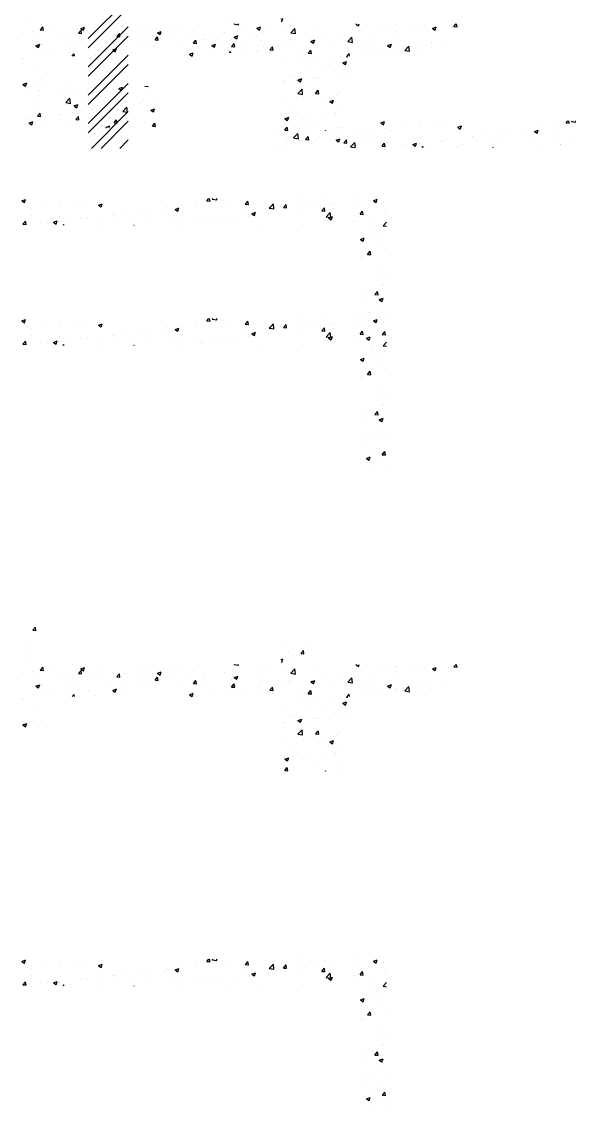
# Paper-space layout 'Layout1' of a CAD drawing. Extents: x -48985 to 14169573, y -18818 to 9731621.
# Drawn here: x 48800 to 59058, y -6090 to 14250 of the extents above; entities that cross this region are included whole.
import ezdxf

# ---------------------------------------------------------------- set-up
doc = ezdxf.new("R2010")
doc.units = 0
doc.header["$LTSCALE"] = 1000
doc.layers.get('0').update_dxf_attribs({"linetype": 'CONTINUOUS'})

# ---------------------------------------------------------------- blocks, each defined once
blk = doc.blocks.new('*X')
at = {"color": 0}
for p, q in [((60378, 33063), (60378, 33063)), ((60621, 32985), (60621, 32985)), ((60885, 32959), (60955, 32986)), ((60885, 32959), (60935, 32926)), ((60935, 32926), (60955, 32986)), ((60038, 32884), (60038, 32884)), ((60763, 32824), (60763, 32824)), ((60879, 32801), (60879, 32801)), ((61013, 32857), (61013, 32857)), ((60045, 32637), (60115, 32664)), ((60045, 32637), (60094, 32603)), ((60094, 32603), (60115, 32664)), ((60131, 32741), (60131, 32741)), ((60139, 32672), (60139, 32672)), ((60366, 32731), (60366, 32731)), ((60673, 32649), (60673, 32649)), ((61003, 32635), (61003, 32635)), ((61206, 32626), (61206, 32626)), ((60350, 32537), (60350, 32537)), ((60377, 32500), (60394, 32521)), ((60398, 32500), (60394, 32521)), ((60420, 32535), (60420, 32535)), ((60883, 32515), (60883, 32515)), ((61129, 32513), (61129, 32513)), ((56689, 21682), (56738, 21740)), ((56689, 21682), (56749, 21677)), ((56749, 21677), (56738, 21740)), ((56652, 21490), (56652, 21490)), ((61419, 21398), (61419, 21398)), ((61798, 21448), (61798, 21448)), ((56553, 21302), (56553, 21302)), ((61478, 21289), (61478, 21289)), ((61560, 21338), (61560, 21338)), ((61680, 21211), (61680, 21211)), ((61710, 21243), (61758, 21300)), ((61710, 21243), (61770, 21238)), ((61770, 21238), (61758, 21300)), ((56640, 21128), (56640, 21128)), ((56828, 20930), (56876, 20987)), ((56876, 20993), (56876, 20993)), ((56888, 20925), (56876, 20987)), ((57095, 20987), (57095, 20987)), ((57589, 20954), (57659, 20981)), ((57589, 20954), (57638, 20921)), ((57638, 20921), (57659, 20981)), ((58647, 21033), (58647, 21033)), ((59421, 21004), (59421, 21004)), ((59810, 21038), (59810, 21038)), ((60458, 21039), (60544, 21025)), ((60544, 21025), (60542, 21039)), ((60906, 20970), (60906, 20970)), ((61156, 21003), (61156, 21003)), ((61344, 21132), (61373, 21144)), ((61344, 21089), (61353, 21083)), ((61353, 21083), (61373, 21144)), ((61357, 21099), (61357, 21099)), ((61466, 20956), (61466, 20956)), ((61522, 20874), (61600, 20955)), ((61535, 21053), (61535, 21053)), ((61611, 20860), (61600, 20955)), ((61979, 21026), (61979, 21026)), ((62740, 21037), (62745, 21039)), ((62740, 21037), (62790, 21003)), ((62790, 21003), (62802, 21039)), ((62959, 21032), (62959, 21032)), ((63493, 21009), (63493, 21009)), ((63793, 20991), (63793, 20991)), ((64010, 20967), (64010, 20967)), ((64026, 20987), (64026, 20987)), ((64177, 20957), (64247, 20983)), ((64177, 20957), (64227, 20923)), ((64227, 20923), (64247, 20983)), ((64560, 20964), (64560, 20964)), ((64579, 20992), (64618, 21039)), ((64579, 20992), (64639, 20987)), ((64639, 20987), (64629, 21039)), ((56512, 20887), (56512, 20887)), ((56677, 20906), (56677, 20906)), ((56755, 20784), (56755, 20784)), ((56828, 20930), (56888, 20925)), ((57211, 20883), (57211, 20883)), ((57387, 20867), (57387, 20867)), ((57545, 20867), (57594, 20925)), ((57545, 20867), (57605, 20862)), ((57605, 20862), (57594, 20925)), ((57637, 20900), (57637, 20900)), ((57744, 20861), (57744, 20861)), ((57883, 20795), (57883, 20795)), ((58016, 20950), (58016, 20950)), ((58263, 20805), (58311, 20862)), ((58263, 20805), (58322, 20799)), ((58278, 20838), (58278, 20838)), ((58322, 20799), (58311, 20862)), ((58402, 20870), (58402, 20870)), ((58644, 20838), (58644, 20838)), ((58812, 20816), (58812, 20816)), ((58916, 20940), (58916, 20940)), ((58980, 20742), (59028, 20799)), ((59026, 20874), (59096, 20901)), ((59026, 20874), (59076, 20841)), ((59040, 20737), (59028, 20799)), ((59076, 20841), (59096, 20901)), ((59227, 20938), (59227, 20938)), ((59346, 20793), (59346, 20793)), ((59645, 20804), (59645, 20804)), ((59880, 20770), (59880, 20770)), ((59895, 20837), (59895, 20837)), ((60274, 20887), (60274, 20887)), ((60414, 20748), (60414, 20748)), ((60441, 20817), (60441, 20817)), ((60463, 20794), (60533, 20821)), ((60463, 20794), (60513, 20761)), ((60513, 20761), (60533, 20821)), ((60946, 20881), (60946, 20881)), ((61522, 20874), (61611, 20860)), ((62102, 20842), (62102, 20842)), ((62154, 20775), (62154, 20775)), ((62472, 20757), (62472, 20757)), ((62532, 20825), (62532, 20825)), ((62589, 20708), (62667, 20789)), ((62678, 20694), (62667, 20789)), ((62685, 20942), (62685, 20942)), ((62992, 20832), (62992, 20832)), ((63164, 20908), (63164, 20908)), ((63414, 20941), (63414, 20941)), ((63505, 20903), (63505, 20903)), ((63507, 20822), (63507, 20822)), ((64091, 20922), (64091, 20922)), ((56748, 20632), (56819, 20659)), ((56748, 20632), (56798, 20598)), ((56798, 20598), (56819, 20659)), ((56864, 20660), (56864, 20660)), ((57378, 20731), (57378, 20731)), ((57477, 20637), (57477, 20637)), ((57753, 20555), (57753, 20555)), ((58060, 20737), (58060, 20737)), ((58186, 20552), (58256, 20579)), ((58186, 20552), (58205, 20539)), ((58242, 20539), (58256, 20579)), ((58384, 20638), (58384, 20638)), ((58635, 20671), (58635, 20671)), ((58903, 20607), (58903, 20607)), ((58980, 20742), (59040, 20737)), ((59013, 20721), (59013, 20721)), ((59409, 20671), (59409, 20671)), ((59697, 20679), (59745, 20736)), ((59697, 20679), (59757, 20674)), ((59757, 20674), (59745, 20736)), ((59928, 20746), (59928, 20746)), ((60414, 20616), (60463, 20674)), ((60414, 20616), (60474, 20611)), ((60474, 20611), (60463, 20674)), ((60643, 20576), (60643, 20576)), ((60893, 20609), (60893, 20609)), ((60934, 20548), (60934, 20548)), ((60935, 20641), (60935, 20641)), ((60947, 20725), (60947, 20725)), ((61132, 20554), (61180, 20611)), ((61132, 20554), (61191, 20548)), ((61191, 20548), (61180, 20611)), ((61272, 20659), (61272, 20659)), ((61454, 20623), (61454, 20623)), ((61481, 20703), (61481, 20703)), ((61518, 20741), (61518, 20741)), ((61849, 20491), (61897, 20548)), ((61909, 20485), (61897, 20548)), ((61900, 20714), (61970, 20741)), ((61900, 20714), (61950, 20681)), ((61903, 20742), (61903, 20742)), ((61950, 20680), (61970, 20741)), ((61967, 20693), (61967, 20693)), ((62015, 20680), (62015, 20680)), ((62341, 20622), (62341, 20622)), ((62549, 20658), (62549, 20658)), ((62589, 20708), (62678, 20694)), ((62924, 20722), (62924, 20722)), ((63083, 20635), (63083, 20635)), ((63151, 20546), (63151, 20546)), ((63337, 20634), (63407, 20661)), ((63337, 20634), (63387, 20600)), ((63387, 20600), (63407, 20661)), ((63493, 20570), (63493, 20570)), ((63530, 20596), (63530, 20596)), ((63617, 20613), (63617, 20613)), ((63657, 20543), (63734, 20624)), ((63746, 20529), (63734, 20624)), ((63998, 20634), (63998, 20634)), ((64150, 20590), (64150, 20590)), ((64161, 20679), (64161, 20679)), ((64412, 20712), (64412, 20712)), ((56482, 20395), (56482, 20395)), ((56492, 20389), (56492, 20389)), ((56894, 20537), (56894, 20537)), ((57124, 20472), (57124, 20472)), ((57374, 20505), (57374, 20505)), ((57427, 20439), (57464, 20477)), ((57468, 20439), (57464, 20477)), ((57871, 20462), (57871, 20462)), ((58205, 20539), (58235, 20518)), ((58235, 20518), (58242, 20539)), ((58390, 20537), (58390, 20537)), ((59623, 20472), (59693, 20499)), ((59623, 20472), (59672, 20439)), ((59632, 20443), (59632, 20443)), ((59673, 20439), (59693, 20498)), ((59769, 20441), (59769, 20441)), ((60011, 20493), (60011, 20493)), ((60352, 20541), (60352, 20541)), ((60429, 20484), (60429, 20484)), ((61640, 20348), (61640, 20348)), ((61758, 20522), (61758, 20522)), ((61849, 20491), (61909, 20486)), ((61890, 20380), (61890, 20380)), ((61955, 20360), (61955, 20360)), ((62269, 20430), (62269, 20430)), ((62460, 20424), (62460, 20424)), ((62566, 20428), (62614, 20485)), ((62566, 20428), (62594, 20426)), ((62623, 20439), (62614, 20485)), ((62901, 20513), (62901, 20513)), ((62979, 20499), (62979, 20499)), ((63657, 20543), (63745, 20529)), ((63889, 20472), (63889, 20472)), ((56693, 20260), (56693, 20260)), ((61442, 20290), (61442, 20290)), ((61820, 20169), (61820, 20169)), ((62140, 20172), (62140, 20172)), ((62354, 20147), (62354, 20147)), ((62497, 20311), (62567, 20338)), ((62497, 20311), (62547, 20278)), ((62547, 20278), (62567, 20338)), ((56505, 19907), (56575, 19934)), ((56555, 19873), (56575, 19934)), ((56840, 19995), (56840, 19995)), ((61377, 19953), (61377, 19953)), ((61429, 19957), (61429, 19957)), ((61497, 20057), (61497, 20057)), ((61557, 20072), (61557, 20072)), ((61627, 19986), (61627, 19986)), ((61657, 19989), (61727, 20016)), ((61657, 19989), (61707, 19955)), ((61707, 19955), (61727, 20016)), ((61943, 20028), (61943, 20028)), ((62006, 20036), (62006, 20036)), ((62031, 20035), (62031, 20035)), ((62448, 20092), (62448, 20092)), ((62565, 20012), (62565, 20012)), ((56505, 19907), (56555, 19873)), ((56817, 19864), (56817, 19864)), ((61655, 19734), (61733, 19815)), ((61655, 19734), (61744, 19720)), ((61744, 19720), (61733, 19815)), ((61988, 19739), (62036, 19796)), ((61988, 19739), (62047, 19733)), ((62047, 19733), (62036, 19796)), ((62436, 19759), (62436, 19759)), ((61364, 19592), (61364, 19592)), ((61417, 19624), (61417, 19624)), ((61621, 19661), (61621, 19661)), ((61743, 19642), (61743, 19642)), ((61931, 19695), (61931, 19695)), ((62099, 19575), (62099, 19575)), ((62155, 19638), (62155, 19638)), ((62254, 19586), (62324, 19613)), ((62254, 19586), (62303, 19553)), ((62303, 19553), (62324, 19613)), ((62375, 19725), (62375, 19725)), ((61515, 19475), (61515, 19475)), ((61918, 19362), (61918, 19362)), ((62112, 19330), (62112, 19330)), ((62338, 19356), (62338, 19356)), ((62362, 19363), (62362, 19363)), ((62424, 19426), (62424, 19426)), ((61405, 19291), (61405, 19291)), ((61413, 19264), (61483, 19291)), ((61413, 19264), (61463, 19230)), ((61427, 19150), (61427, 19150)), ((61463, 19230), (61484, 19291)), ((61480, 19247), (61480, 19247)), ((61755, 19256), (61755, 19256)), ((61960, 19127), (61960, 19127)), ((61409, 19049), (61457, 19107)), ((61409, 19049), (61469, 19044)), ((61469, 19044), (61457, 19107)), ((62170, 19039), (62175, 19044)), ((62176, 19039), (62175, 19044)), ((62411, 19093), (62411, 19093)), ((62494, 19105), (62494, 19105)), ((51000, 17059), (51750, 17809)), ((51000, 16882), (51750, 17632)), ((51000, 16529), (51750, 17279)), ((51000, 16352), (51750, 17102)), ((51000, 15998), (51750, 16748)), ((51000, 15821), (51750, 16571)), ((50059, 16086), (50059, 16086)), ((50183, 16168), (50187, 16165)), ((50187, 16165), (50188, 16168)), ((50579, 16161), (50579, 16161)), ((50672, 16087), (50672, 16087)), ((51000, 15468), (51750, 16218)), ((51340, 16113), (51340, 16113)), ((51574, 16119), (51644, 16145)), ((51574, 16119), (51624, 16085)), ((51624, 16085), (51644, 16145)), ((52061, 16167), (52062, 16168)), ((52061, 16167), (52121, 16161)), ((52121, 16161), (52120, 16168)), ((49904, 16012), (49904, 16012)), ((50080, 15947), (50080, 15947)), ((50088, 15987), (50088, 15987)), ((50438, 15990), (50438, 15990)), ((50578, 15856), (50656, 15938)), ((50667, 15843), (50656, 15938)), ((50711, 16030), (50711, 16030)), ((50962, 16063), (50962, 16063)), ((50972, 15967), (50972, 15967)), ((51000, 15291), (51750, 16041)), ((51080, 15899), (51080, 15899)), ((51505, 15945), (51505, 15945)), ((51585, 15963), (51585, 15963)), ((52039, 15922), (52039, 15922)), ((52105, 16038), (52105, 16038)), ((52220, 15938), (52220, 15938)), ((50047, 15753), (50047, 15753)), ((50567, 15828), (50567, 15828)), ((50578, 15856), (50667, 15843)), ((50699, 15669), (50699, 15669)), ((50734, 15796), (50804, 15823)), ((50734, 15796), (50784, 15762)), ((50784, 15762), (50804, 15823)), ((51053, 15737), (51053, 15737)), ((51062, 15000), (51750, 15688)), ((51077, 15719), (51077, 15719)), ((51637, 15837), (51637, 15837)), ((51645, 15691), (51723, 15772)), ((51645, 15691), (51734, 15677)), ((51709, 15802), (51709, 15802)), ((51734, 15677), (51723, 15772)), ((51959, 15835), (51959, 15835)), ((52092, 15705), (52092, 15705)), ((52171, 15716), (52241, 15743)), ((52171, 15716), (52221, 15682)), ((52221, 15682), (52241, 15743)), ((49817, 15553), (49817, 15553)), ((49887, 15537), (49887, 15537)), ((49894, 15474), (49964, 15500)), ((49894, 15474), (49943, 15440)), ((49943, 15440), (49964, 15500)), ((50048, 15603), (50096, 15660)), ((50048, 15603), (50108, 15598)), ((50108, 15598), (50096, 15660)), ((50243, 15479), (50243, 15479)), ((50448, 15636), (50448, 15636)), ((50470, 15637), (50470, 15637)), ((50554, 15495), (50554, 15495)), ((50765, 15540), (50814, 15597)), ((50765, 15540), (50825, 15535)), ((50825, 15535), (50814, 15597)), ((51068, 15566), (51068, 15566)), ((51239, 15000), (51750, 15511)), ((51483, 15477), (51531, 15535)), ((51483, 15477), (51543, 15472)), ((51543, 15472), (51531, 15535)), ((51573, 15630), (51573, 15630)), ((52075, 15490), (52075, 15490)), ((52200, 15415), (52248, 15472)), ((52260, 15409), (52248, 15472)), ((54965, 15511), (54965, 15511)), ((56482, 15476), (56552, 15503)), ((56482, 15476), (56532, 15442)), ((56532, 15442), (56552, 15503)), ((56882, 15472), (56882, 15472)), ((57473, 15482), (57473, 15482)), ((57688, 15469), (57688, 15469)), ((59951, 15476), (59986, 15518)), ((59951, 15476), (60011, 15471)), ((60011, 15471), (60002, 15518)), ((60050, 15506), (60061, 15518)), ((60050, 15506), (60139, 15493)), ((60110, 15469), (60110, 15469)), ((60139, 15493), (60136, 15518)), ((60247, 15490), (60247, 15490)), ((60340, 15476), (60340, 15476)), ((60668, 15414), (60717, 15471)), ((60728, 15408), (60717, 15471)), ((61648, 15516), (61648, 15516)), ((62182, 15493), (62182, 15493)), ((62716, 15471), (62716, 15471)), ((62797, 15506), (62797, 15506)), ((63000, 15490), (63000, 15490)), ((63071, 15478), (63141, 15505)), ((63071, 15478), (63121, 15444)), ((63121, 15444), (63141, 15505)), ((50035, 15420), (50035, 15420)), ((50777, 15456), (50777, 15456)), ((51311, 15434), (51311, 15434)), ((51331, 15393), (51401, 15420)), ((51331, 15393), (51339, 15388)), ((51390, 15388), (51401, 15420)), ((51446, 15408), (51446, 15408)), ((51696, 15441), (51696, 15441)), ((51845, 15411), (51845, 15411)), ((52200, 15415), (52260, 15409)), ((54514, 15298), (54514, 15298)), ((54624, 15383), (54624, 15383)), ((54847, 15194), (54925, 15276)), ((54936, 15181), (54925, 15276)), ((55048, 15276), (55048, 15276)), ((55144, 15458), (55144, 15458)), ((55716, 15272), (55716, 15272)), ((55962, 15283), (55962, 15283)), ((56150, 15259), (56150, 15259)), ((56212, 15316), (56212, 15316)), ((56299, 15372), (56299, 15372)), ((56591, 15365), (56591, 15365)), ((56670, 15334), (56670, 15334)), ((57183, 15405), (57183, 15405)), ((57223, 15449), (57223, 15449)), ((57920, 15396), (57990, 15422)), ((57920, 15396), (57969, 15362)), ((57969, 15362), (57990, 15422)), ((58709, 15281), (58709, 15281)), ((58849, 15303), (58849, 15303)), ((59174, 15276), (59174, 15276)), ((59214, 15345), (59214, 15345)), ((59357, 15316), (59427, 15342)), ((59357, 15316), (59406, 15282)), ((59406, 15282), (59427, 15342)), ((59481, 15386), (59481, 15386)), ((59731, 15419), (59731, 15419)), ((59733, 15420), (59733, 15420)), ((59757, 15376), (59757, 15376)), ((60580, 15257), (60580, 15257)), ((60668, 15414), (60728, 15408)), ((60794, 15235), (60864, 15262)), ((60844, 15202), (60864, 15262)), ((61118, 15341), (61196, 15422)), ((61118, 15341), (61207, 15327)), ((61163, 15357), (61163, 15357)), ((61207, 15327), (61196, 15422)), ((61259, 15297), (61259, 15297)), ((61386, 15351), (61434, 15408)), ((61386, 15351), (61445, 15346)), ((61445, 15346), (61434, 15408)), ((61739, 15324), (61739, 15324)), ((61746, 15457), (61746, 15457)), ((61773, 15367), (61773, 15367)), ((61989, 15357), (61989, 15357)), ((62103, 15288), (62151, 15346)), ((62103, 15288), (62163, 15283)), ((62163, 15283), (62151, 15346)), ((62185, 15175), (62263, 15257)), ((62274, 15162), (62263, 15257)), ((62278, 15431), (62278, 15431)), ((62368, 15406), (62368, 15406)), ((62820, 15225), (62868, 15283)), ((62880, 15220), (62868, 15283)), ((63250, 15448), (63250, 15448)), ((63294, 15307), (63294, 15307)), ((51593, 15000), (51750, 15157)), ((54550, 15072), (54550, 15072)), ((54701, 15117), (54701, 15117)), ((54725, 15164), (54725, 15164)), ((54847, 15194), (54936, 15181)), ((54952, 15150), (54952, 15150)), ((55069, 15164), (55117, 15221)), ((55069, 15164), (55129, 15158)), ((55129, 15158), (55117, 15221)), ((55132, 15125), (55132, 15125)), ((55133, 15172), (55133, 15172)), ((55258, 15141), (55258, 15141)), ((55331, 15200), (55331, 15200)), ((55581, 15253), (55581, 15253)), ((55642, 15153), (55712, 15180)), ((55642, 15153), (55692, 15120)), ((55645, 15195), (55645, 15195)), ((55692, 15120), (55712, 15180)), ((55786, 15101), (55835, 15158)), ((55786, 15101), (55846, 15096)), ((55792, 15119), (55792, 15119)), ((55846, 15095), (55835, 15158)), ((55914, 15029), (55992, 15110)), ((56003, 15018), (55992, 15110)), ((56115, 15231), (56115, 15231)), ((56326, 15096), (56326, 15096)), ((56504, 15038), (56552, 15095)), ((56563, 15033), (56552, 15095)), ((56649, 15208), (56649, 15208)), ((56860, 15074), (56860, 15074)), ((56960, 15054), (56960, 15054)), ((57079, 15073), (57149, 15100)), ((57079, 15073), (57129, 15040)), ((57129, 15039), (57149, 15100)), ((57171, 15072), (57171, 15072)), ((57183, 15185), (57183, 15185)), ((57210, 15087), (57210, 15087)), ((57589, 15137), (57589, 15137)), ((57676, 15136), (57676, 15136)), ((57717, 15163), (57717, 15163)), ((58007, 15076), (58007, 15076)), ((58195, 15211), (58195, 15211)), ((58220, 15220), (58220, 15220)), ((58250, 15140), (58250, 15140)), ((58471, 15253), (58471, 15253)), ((58591, 15176), (58591, 15176)), ((58784, 15118), (58784, 15118)), ((59318, 15095), (59318, 15095)), ((59413, 15056), (59413, 15056)), ((59721, 15087), (59721, 15087)), ((59847, 15075), (59847, 15075)), ((59852, 15073), (59852, 15073)), ((59997, 15156), (59997, 15156)), ((60235, 15158), (60235, 15158)), ((60478, 15158), (60478, 15158)), ((60729, 15191), (60729, 15191)), ((60740, 15222), (60740, 15222)), ((60794, 15235), (60844, 15202)), ((61107, 15241), (61107, 15241)), ((62128, 15107), (62128, 15107)), ((62185, 15175), (62274, 15162)), ((62231, 15155), (62301, 15182)), ((62231, 15155), (62281, 15122)), ((62266, 15098), (62266, 15098)), ((62281, 15122), (62301, 15182)), ((62711, 15207), (62711, 15207)), ((62737, 15095), (62737, 15095)), ((62785, 15173), (62785, 15173)), ((62820, 15225), (62880, 15220)), ((62987, 15128), (62987, 15128)), ((63252, 15010), (63318, 15078)), ((63298, 15244), (63298, 15244)), ((54612, 15050), (54612, 15050)), ((55914, 15029), (55985, 15018)), ((56504, 15038), (56563, 15033)), ((57257, 15018), (57269, 15033)), ((57272, 15018), (57269, 15033)), ((57394, 15051), (57394, 15051)), ((57927, 15029), (57927, 15029)), ((58581, 15018), (58586, 15020)), ((58586, 15018), (58586, 15020)), ((59468, 15025), (59468, 15025)), ((60386, 15050), (60386, 15050)), ((60920, 15028), (60920, 15028)), ((61760, 15034), (61760, 15034)), ((63055, 14937), (63055, 14937)), ((63252, 15010), (63318, 15000)), ((63286, 14911), (63286, 14911)), ((62828, 14753), (62898, 14780)), ((62828, 14753), (62878, 14719)), ((62878, 14719), (62898, 14780)), ((63103, 14784), (63103, 14784)), ((63253, 14710), (63253, 14710)), ((63266, 14803), (63266, 14803)), ((62959, 14473), (63007, 14531)), ((62959, 14473), (63019, 14468)), ((63019, 14468), (63007, 14531)), ((63274, 14578), (63274, 14578)), ((62840, 14389), (62840, 14389)), ((62856, 14429), (62856, 14429)), ((62910, 14391), (62910, 14391)), ((63262, 14245), (63262, 14245)), ((63208, 14078), (63208, 14078)), ((63291, 14041), (63291, 14041)), ((63195, 13895), (63195, 13895)), ((63250, 13912), (63250, 13912)), ((62872, 13784), (62872, 13784)), ((62945, 13684), (62945, 13684)), ((63098, 13721), (63146, 13779)), ((63098, 13721), (63157, 13716)), ((63157, 13716), (63146, 13778)), ((63181, 13625), (63251, 13652)), ((63195, 13716), (63195, 13716)), ((63231, 13591), (63251, 13652)), ((63181, 13625), (63231, 13591)), ((63238, 13579), (63238, 13579)), ((63250, 13444), (63250, 13444)), ((62932, 13322), (62932, 13322)), ((62996, 13387), (62996, 13387)), ((63225, 13246), (63225, 13246)), ((63311, 13372), (63311, 13372)), ((62907, 13124), (62907, 13124)), ((63236, 12969), (63285, 13026)), ((63296, 12964), (63285, 13026)), ((62938, 12900), (63008, 12927)), ((62938, 12900), (62988, 12866)), ((62988, 12866), (63008, 12927)), ((63048, 12978), (63048, 12978)), ((63213, 12913), (63213, 12913)), ((63236, 12969), (63296, 12964)), ((63012, 12742), (63012, 12742)), ((63289, 12774), (63289, 12774))]:
    blk.add_line(p, q, dxfattribs=at)

psp = doc.layouts.get("Layout1")

# ---------------------------------------------------------------- block references
at = {"color": 0}
for p in [(-953, -3123), (-7682, -4582), (-7682, -6832), (-7682, -6832), (-7682, -18832)]:
    psp.add_blockref('*X', p, dxfattribs=at)

doc.saveas('drawing.dxf')
